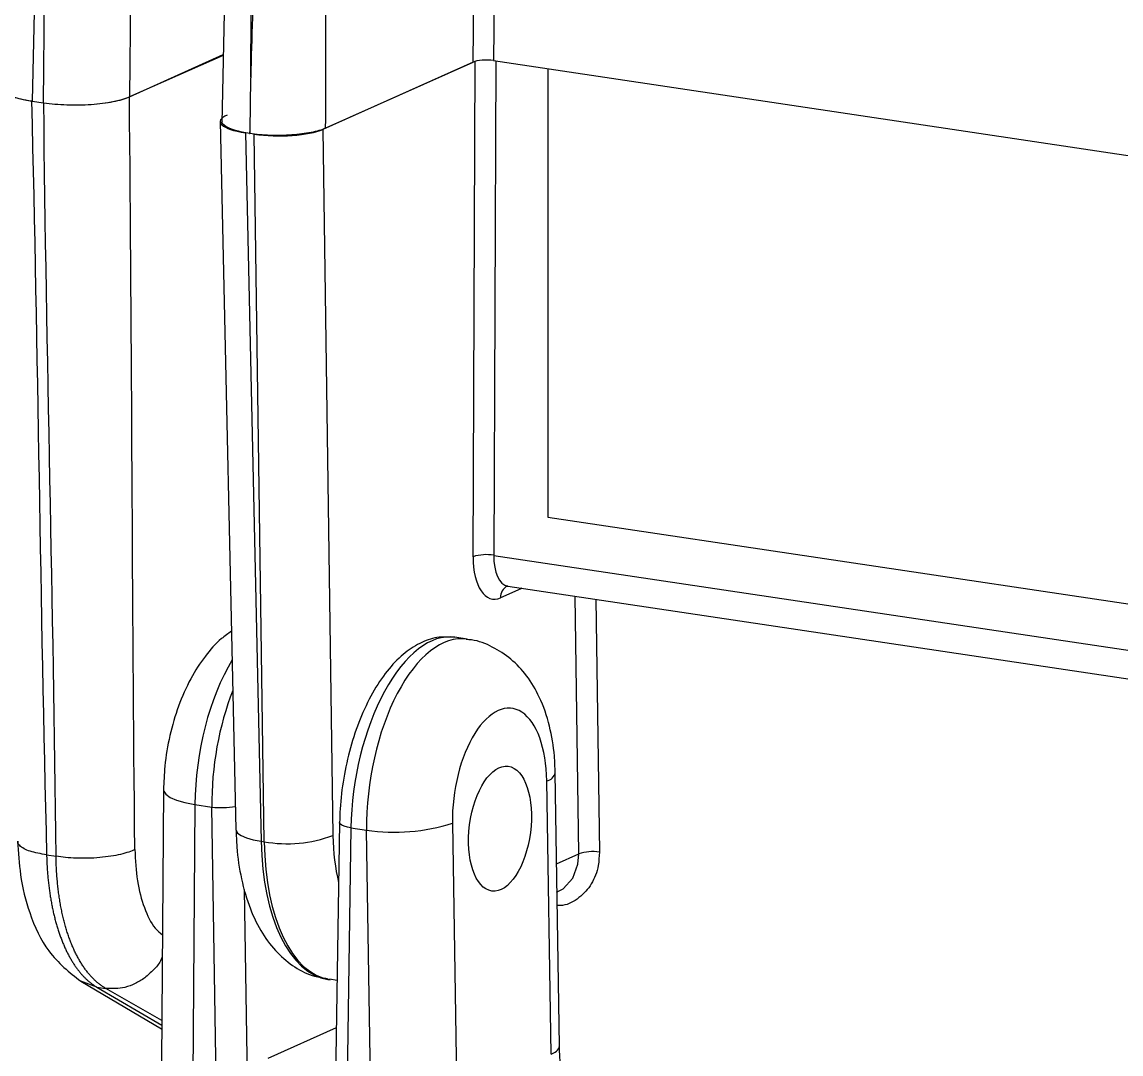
# Model space of a CAD drawing. Header units: millimetres. Extents: x 12 to 854, y 4 to 555.
# Drawn here: x 659.19 to 686.94, y 406.31 to 432.35 of the extents above; entities that cross this region are included whole.
import ezdxf

# ---------------------------------------------------------------- set-up
doc = ezdxf.new("R2010")
doc.units = ezdxf.units.MM

msp = doc.modelspace()

# ---------------------------------------------------------------- linework, layer by layer
at = {"color": 7, "linetype": 'Continuous', "lineweight": 25}
for p, q in [((661.979, 437.851), (661.904, 430.467)), ((659.636, 437.767), (659.446, 430.359)), ((659.735, 430.316), (659.811, 437.741)), ((664.387, 437.243), (664.242, 429.8)), ((670.58, 431.342), (670.628, 436.049)), ((671.148, 436.076), (671.1, 431.379)), ((661.904, 430.467), (664.276, 431.53)), ((664.275, 431.506), (661.905, 430.464)), ((670.58, 431.342), (666.789, 429.643)), ((666.85, 429.67), (670.58, 431.342)), ((671.1, 431.379), (719.505, 424.145)), ((672.472, 431.174), (672.472, 419.858)), ((659.446, 430.359), (659.735, 430.316)), ((664.199, 429.838), (664.595, 411.981)), ((664.834, 429.556), (664.84, 429.555)), ((664.834, 429.556), (665.23, 411.682)), ((664.941, 429.538), (664.942, 429.538)), ((665.048, 429.524), (665.054, 429.523)), ((665.309, 411.67), (665.054, 429.523)), ((666.789, 429.643), (667.044, 411.827)), ((672.472, 419.858), (719.606, 412.815)), ((671.786, 418.055), (671.276, 417.826)), ((671.456, 418.12), (719.648, 410.919)), ((670.429, 416.781), (670.118, 416.828)), ((672.55, 406.314), (672.442, 413.206)), ((672.762, 406.518), (672.655, 413.41)), ((662.767, 412.977), (662.713, 406.109)), ((663.56, 412.609), (663.506, 405.741)), ((663.56, 412.609), (663.988, 412.545)), ((664.096, 405.653), (663.988, 412.545)), ((667.212, 412.158), (667.104, 405.298)), ((670.061, 412.139), (670.168, 405.247)), ((667.498, 412.021), (667.39, 405.161)), ((667.498, 412.021), (667.892, 411.962)), ((668, 405.07), (667.892, 411.962)), ((665.23, 411.682), (665.309, 411.67)), ((659.815, 411.338), (660.054, 411.302)), ((660.677, 408.148), (662.719, 406.952)), ((666.918, 408.197), (666.973, 408.189)), ((666.958, 408.212), (667.15, 408.178)), ((661.085, 408.001), (661.308, 407.968))]:
    msp.add_line(p, q, dxfattribs=at)
at = {"color": 8, "linetype": 'Continuous', "lineweight": 25}
for p, q in [((670.582, 418.862), (670.631, 431.36)), ((671.152, 431.371), (671.103, 418.896)), ((671.103, 418.896), (719.632, 411.645)), ((671.787, 418.071), (671.786, 418.055)), ((671.812, 418.067), (671.786, 418.055)), ((673.249, 411.361), (673.156, 417.866)), ((673.678, 417.788), (673.769, 411.408)), ((672.691, 411.111), (673.249, 411.361)), ((664.802, 410.464), (664.876, 405.717)), ((661.085, 408.001), (660.679, 408.155)), ((661.085, 408.001), (662.72, 407.043)), ((662.721, 407.159), (661.308, 407.968)), ((665.411, 406.212), (667.131, 406.983))]:
    msp.add_line(p, q, dxfattribs=at)
at = {"color": 7, "linetype": 'Continuous', "lineweight": 25, "flags": 128}
msp.add_lwpolyline([(664.967, 430.961), (664.966, 430.917), (664.943, 429.623), (664.942, 429.582)], dxfattribs=at)
at = {"color": 8, "linetype": 'Continuous', "lineweight": 25, "flags": 128}
for points in [[(662.767, 412.977), (662.77, 412.949), (662.821, 412.868), (662.93, 412.79), (663.095, 412.72), (663.307, 412.658), (663.56, 412.609)], [(667.498, 412.021), (667.407, 412.039), (667.33, 412.062), (667.271, 412.089), (667.231, 412.117), (667.213, 412.147), (667.212, 412.158)], [(664.595, 411.981), (664.598, 411.959), (664.638, 411.89), (664.726, 411.825), (664.857, 411.767), (665.028, 411.719), (665.23, 411.682)], [(672.686, 410.399), (672.858, 410.48), (673.097, 410.747), (673.228, 411.103), (673.249, 411.361), (673.249, 411.361), (673.249, 411.361)]]:
    msp.add_lwpolyline(points, dxfattribs=at)
at = {"color": 7, "linetype": 'Continuous', "lineweight": 25}
for centre, radius, start, end in [((670.914, 417.807), 1.106, 80.1498, 107.4327), ((668.595, 416.722), 4.812, 261.6051, 287.7378), ((665.884, 414.97), 3.35, 260.1233, 290.2604), ((673.597, 410.418), 1.005, 80.1233, 110.2604)]:
    msp.add_arc(centre, radius, start, end, dxfattribs=at)
at = {"color": 8, "linetype": 'Continuous', "lineweight": 25}
for centre, radius, start, end in [((671.59, 417.841), 0.315, 116.4067, 182.7286), ((672.388, 413.476), 0.275, 281.3541, 346.0643), ((664.243, 414.599), 2.069, 262.9161, 279.4224), ((672.496, 406.584), 0.275, 281.3449, 346.102)]:
    msp.add_arc(centre, radius, start, end, dxfattribs=at)
at = {"color": 7, "linetype": 'Continuous', "lineweight": 25}
for centre, major_axis, ratio, start_param, end_param in [((670.91, 431.293), (0.381, 0), 0.258961, 1.047154, 2.617646), ((660.24, 430.715), (1.588, 0), 0.258825, 3.134889, 4.188268), ((660.529, 430.672), (1.588, 0), 0.258961, 4.188747, 5.759238), ((665.469, 429.84), (1.27, 0), 0.258862, 2.617729, 4.188373), ((665.689, 429.808), (1.27, 0), 0.258931, 4.188613, 5.759257), ((671.281, 419.175), (0.213, 1.381), 0.481825, 1.873146, 3.443942), ((671.251, 412.673), (0.307, 2.362), 0.487344, 5.003115, 8.144708)]:
    msp.add_ellipse(centre, major_axis=major_axis, ratio=ratio, start_param=start_param, end_param=end_param, dxfattribs=at)
at = {"color": 8, "linetype": 'Continuous', "lineweight": 25}
for centre, major_axis, ratio, start_param, end_param in [((671.611, 419.124), (0.157, 1.004), 0.481394, 1.874, 3.144737), ((669.482, 412.91), (0.65, 3.916), 0.478999, 0.00777, 1.878625), ((669.877, 412.851), (0.542, 3.932), 0.485625, 6.281717, 8.148473), ((665.545, 413.498), (0.609, 3.922), 0.481596, 0.866264, 1.873602), ((665.972, 413.435), (0.522, 3.935), 0.48673, 1.089045, 1.862883), ((668.789, 412.727), (0.533, 3.452), 0.481825, 1.908052, 2.291374), ((667.609, 412.909), (0.687, 4.713), 0.483787, 1.904071, 3.139902), ((667.69, 412.897), (0.72, 4.708), 0.48213, 1.907443, 3.138885)]:
    msp.add_ellipse(centre, major_axis=major_axis, ratio=ratio, start_param=start_param, end_param=end_param, dxfattribs=at)
at = {"color": 7, "linetype": 'Continuous', "lineweight": 25}
msp.add_ellipse((671.262, 412), major_axis=(0.205, 1.574), ratio=0.487344, dxfattribs=at)
for points in [[(666.862, 437.034), (666.837, 434.572), (666.874, 432.133), (666.85, 429.67)], [(664.967, 430.961), (664.991, 432.96), (664.97, 434.967), (665.022, 436.962)], [(665.127, 436.946), (665.107, 434.947), (665.015, 432.957), (664.967, 430.961)], [(659.432, 430.363), (659.596, 424.016), (659.651, 417.685), (659.815, 411.338)], [(662.042, 411.475), (661.975, 417.794), (661.971, 424.145), (661.905, 430.464)], [(660.054, 411.302), (659.987, 417.635), (659.81, 423.984), (659.743, 430.316)], [(664.941, 429.538), (664.941, 429.553), (664.942, 429.567), (664.942, 429.582)], [(664.942, 429.582), (664.942, 429.567), (664.942, 429.553), (664.942, 429.538)]]:
    msp.add_open_spline(points, degree=3, dxfattribs=at)
for points, knots in [([(658.713, 430.826), (658.695, 430.815), (658.612, 430.76), (658.637, 430.651), (658.803, 430.519), (659.097, 430.42), (659.339, 430.379), (659.432, 430.363)], [0, 0, 0, 0, 0.06954, 0.325995, 0.582334, 0.838516, 1, 1, 1, 1]), ([(659.743, 430.316), (659.833, 430.303), (659.927, 430.292), (660.122, 430.275), (660.224, 430.269), (660.429, 430.261), (660.531, 430.261), (660.737, 430.264), (660.841, 430.268), (661.04, 430.282), (661.136, 430.291), (661.323, 430.314), (661.412, 430.328), (661.658, 430.377), (661.799, 430.417), (661.905, 430.464)], [0, 0, 0, 0, 0.125, 0.125, 0.25, 0.25, 0.375, 0.375, 0.5, 0.5, 0.625, 0.625, 0.75, 0.75, 1, 1, 1, 1]), ([(664.941, 429.538), (664.812, 429.562), (664.554, 429.609), (664.324, 429.717), (664.222, 429.806), (664.251, 429.853), (664.255, 429.86)], [0, 0, 0, 0, 0.314163, 0.628325, 0.942519, 1, 1, 1, 1]), ([(666.85, 429.67), (666.804, 429.65), (666.751, 429.631), (666.631, 429.595), (666.563, 429.579), (666.418, 429.55), (666.341, 429.538), (666.177, 429.517), (666.09, 429.508), (665.914, 429.496), (665.825, 429.492), (665.641, 429.489), (665.549, 429.49), (665.279, 429.499), (665.102, 429.514), (664.942, 429.538)], [0, 0, 0, 0, 0.125, 0.125, 0.25, 0.25, 0.375, 0.375, 0.5, 0.5, 0.625, 0.625, 0.75, 0.75, 1, 1, 1, 1]), ([(671.445, 418.121), (671.444, 418.121), (671.441, 418.12), (671.448, 418.119), (671.453, 418.119)], [0, 0, 0, 0, 0.299297, 1, 1, 1, 1]), ([(664.484, 416.981), (664.397, 416.921), (664.146, 416.748), (663.799, 416.346), (663.432, 415.782), (663.132, 415.103), (662.914, 414.355), (662.791, 413.634), (662.774, 413.177), (662.767, 412.977)], [0, 0, 0, 0, 0.075632, 0.21827, 0.375774, 0.542784, 0.708331, 0.872179, 1, 1, 1, 1]), ([(670.121, 416.826), (669.969, 416.834), (669.665, 416.852), (669.219, 416.688), (668.798, 416.406), (668.399, 415.986), (668.033, 415.435), (667.719, 414.777), (667.473, 414.047), (667.303, 413.277), (667.227, 412.638), (667.215, 412.271), (667.212, 412.158)], [0, 0, 0, 0, 0.093096, 0.186832, 0.285345, 0.392288, 0.504814, 0.617544, 0.729185, 0.84011, 0.950881, 1, 1, 1, 1]), ([(672.655, 413.41), (672.65, 413.55), (672.635, 413.955), (672.525, 414.61), (672.293, 415.291), (671.958, 415.855), (671.556, 416.289), (671.081, 416.593), (670.685, 416.758), (670.455, 416.768), (670.41, 416.77)], [0, 0, 0, 0, 0.088678, 0.256257, 0.433063, 0.579734, 0.714397, 0.842988, 0.969244, 1, 1, 1, 1]), ([(664.595, 411.981), (664.601, 411.832), (664.618, 411.402), (664.72, 410.716), (664.934, 409.984), (665.238, 409.363), (665.617, 408.866), (666.065, 408.501), (666.502, 408.272), (666.794, 408.235), (666.902, 408.221)], [0, 0, 0, 0, 0.082029, 0.237975, 0.398255, 0.546487, 0.68278, 0.808602, 0.928865, 1, 1, 1, 1]), ([(659.085, 411.685), (659.101, 411.4), (659.138, 410.77), (659.378, 409.802), (659.858, 408.795), (660.39, 408.375), (660.677, 408.148)], [0, 0, 0, 0, 0.187651, 0.414031, 0.683967, 1, 1, 1, 1]), ([(662.042, 411.475), (661.955, 411.431), (661.835, 411.388), (661.532, 411.316), (661.349, 411.287), (660.962, 411.253), (660.758, 411.248), (660.378, 411.261), (660.202, 411.279), (660.054, 411.302)], [0, 0, 0, 0, 0.25, 0.25, 0.5, 0.5, 0.75, 0.75, 1, 1, 1, 1]), ([(659.815, 411.338), (659.816, 411.291), (659.819, 411.196), (659.826, 411.057), (659.835, 410.919), (659.846, 410.783), (659.859, 410.649), (659.875, 410.517), (659.892, 410.387), (659.912, 410.26), (659.934, 410.135), (659.958, 410.012), (659.984, 409.892), (660.011, 409.776), (660.041, 409.661), (660.073, 409.55), (660.106, 409.442), (660.141, 409.337), (660.178, 409.235), (660.217, 409.136), (660.257, 409.041), (660.299, 408.948), (660.342, 408.86), (660.387, 408.775), (660.434, 408.693), (660.481, 408.615), (660.531, 408.54), (660.581, 408.469), (660.633, 408.402), (660.686, 408.339), (660.74, 408.279), (660.795, 408.223), (660.851, 408.171), (660.908, 408.123), (660.966, 408.078), (661.025, 408.037), (661.065, 408.013), (661.085, 408.001)], [0, 0, 0, 0, 0.029713, 0.059358, 0.088937, 0.118448, 0.147892, 0.177269, 0.206579, 0.235821, 0.264997, 0.294105, 0.323146, 0.352121, 0.381027, 0.409867, 0.43864, 0.467346, 0.495984, 0.524555, 0.55306, 0.581497, 0.609867, 0.63817, 0.666405, 0.694574, 0.722676, 0.75071, 0.778677, 0.806577, 0.834411, 0.862177, 0.889875, 0.917507, 0.945072, 0.97257, 1, 1, 1, 1]), ([(661.308, 407.968), (661.285, 407.982), (661.24, 408.009), (661.173, 408.056), (661.107, 408.108), (661.043, 408.164), (660.98, 408.226), (660.918, 408.292), (660.858, 408.363), (660.8, 408.438), (660.743, 408.519), (660.688, 408.604), (660.634, 408.694), (660.583, 408.788), (660.533, 408.886), (660.486, 408.989), (660.441, 409.097), (660.398, 409.208), (660.357, 409.323), (660.318, 409.443), (660.282, 409.566), (660.248, 409.694), (660.217, 409.824), (660.188, 409.959), (660.162, 410.096), (660.139, 410.237), (660.118, 410.382), (660.1, 410.529), (660.085, 410.678), (660.073, 410.831), (660.063, 410.986), (660.057, 411.143), (660.055, 411.249), (660.054, 411.302)], [0, 0, 0, 0, 0.0309748, 0.0620352, 0.093181, 0.1244125, 0.1557294, 0.1871319, 0.2186199, 0.2501935, 0.2818526, 0.3135972, 0.3454274, 0.3773431, 0.4093444, 0.4414313, 0.4736037, 0.5058617, 0.5382052, 0.5706343, 0.603149, 0.6357492, 0.668435, 0.7012064, 0.7340634, 0.7670059, 0.800034, 0.8331477, 0.866347, 0.8996319, 0.9330023, 0.9664584, 1, 1, 1, 1]), ([(673.023, 404.871), (672.997, 404.946), (672.925, 405.16), (672.829, 405.611), (672.774, 406.106), (672.765, 406.422), (672.762, 406.518)], [0, 0, 0, 0, 0.179888, 0.510444, 0.851717, 1, 1, 1, 1])]:
    msp.add_open_spline(points, degree=3, knots=knots, dxfattribs=at)
at = {"color": 8, "linetype": 'Continuous', "lineweight": 25}
for points, knots in [([(659.815, 411.338), (659.666, 411.365), (659.438, 411.407), (659.234, 411.494), (659.129, 411.571), (659.081, 411.636), (659.089, 411.675), (659.092, 411.685)], [0, 0, 0, 0, 0.352962, 0.542804, 0.736624, 0.930443, 1, 1, 1, 1]), ([(662.042, 411.475), (662.056, 411.204), (662.084, 410.664), (662.27, 409.99), (662.492, 409.523), (662.676, 409.373), (662.738, 409.322)], [0, 0, 0, 0, 0.284422, 0.568937, 0.853535, 1, 1, 1, 1]), ([(673.769, 411.408), (673.764, 411.295), (673.751, 411.006), (673.589, 410.587), (673.271, 410.242), (672.955, 410.061), (672.752, 410.06), (672.707, 410.06)], [0, 0, 0, 0, 0.164769, 0.419449, 0.673982, 0.928423, 1, 1, 1, 1]), ([(662.734, 408.763), (662.72, 408.731), (662.671, 408.607), (662.513, 408.431), (662.3, 408.231), (662.054, 408.084), (661.72, 407.955), (661.47, 407.963), (661.308, 407.968)], [0, 0, 0, 0, 0.05795, 0.21758, 0.380541, 0.543502, 0.703131, 1, 1, 1, 1])]:
    msp.add_open_spline(points, degree=3, knots=knots, dxfattribs=at)

doc.saveas('drawing.dxf')
